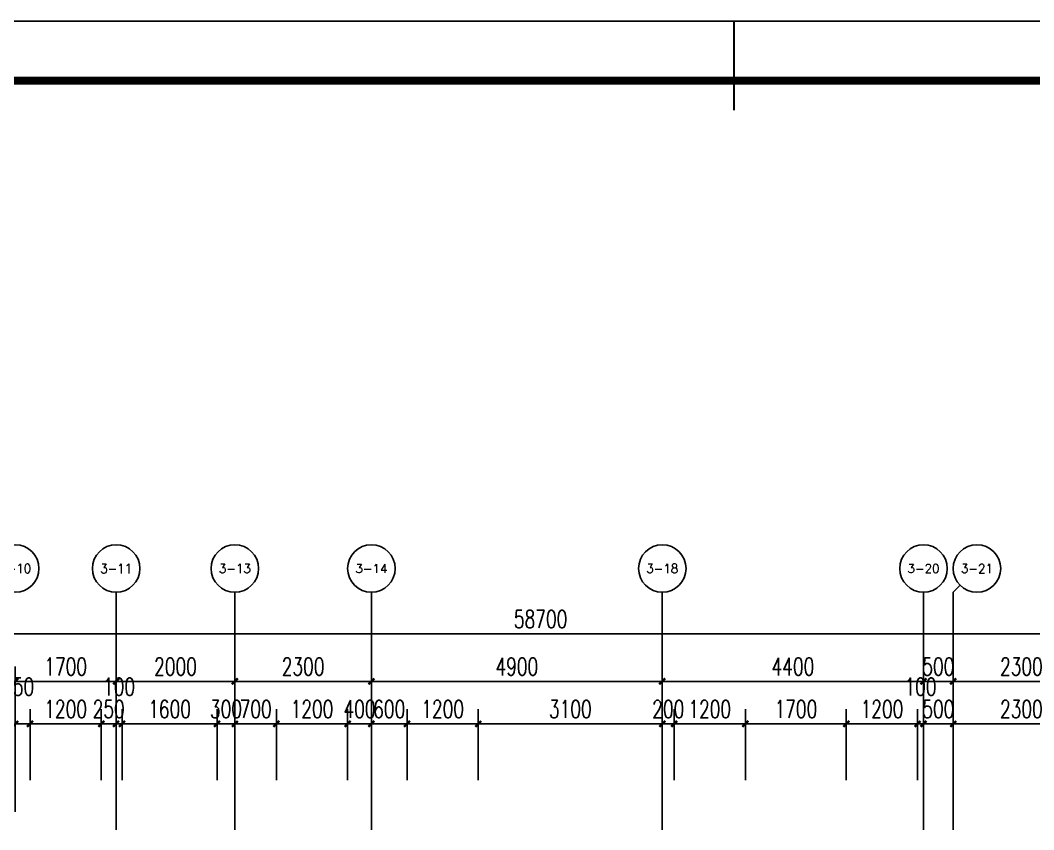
# Model space of a CAD drawing. Extents: x -59851 to 653804, y -249523 to 437614.
# Drawn here: x -23629 to -6557, y 221959 to 235595 of the extents above; entities that cross this region are included whole.
import ezdxf
from ezdxf.enums import TextEntityAlignment as Align

# ---------------------------------------------------------------- set-up
doc = ezdxf.new("R2010")
doc.units = 0
doc.header["$LTSCALE"] = 1000
doc.header["$MEASUREMENT"] = 0
for name, color, linetype in [('A-第三道尺寸线', 105, 'Continuous'), ('AXIS', 3, 'Continuous'), ('AXIS_TEXT', 7, 'Continuous'), ('LABEL_FIXBOX_PM', 7, 'Continuous'), ('LABEL_TXT_PM', 1, 'Continuous')]:
    doc.layers.add(name, color=color, linetype=linetype)
doc.styles.add('_TCH_AXIS', font='COMPLEX', dxfattribs={"bigfont": 'GBCBIG'})
doc.styles.add('_TCH_DIM_T3', font='SIMPLEX.shx', dxfattribs={"width": 0.705882, "bigfont": 'GBCBIG.shx'})
doc.styles.add('COMPLEX', font='COMPLEX')
doc.styles.add('LABEL_TXT_PM', font='pm_njadri_romans1.shx', dxfattribs={"width": 0.7, "bigfont": 'pm_njadri_hztxt.shx'})
doc.dimstyles.new('_TCH_ARCH&&100', dxfattribs={"dimtxt": 297.5, "dimasz": 100, "dimexe": 250, "dimexo": 300, "dimgap": 100, "dimtad": 1, "dimdec": 0, "dimzin": 0, "dimdsep": 46, "dimtxsty": '_TCH_DIM_T3', "dimblk": 'ARCHTICK', "dimcen": 0.09, "dimclrt": 7, "dimazin": 2, "dimtfac": 1, "dimtdec": 0, "dimtix": 1, "dimtmove": 2, "dimatfit": 3, "dimfxl": 0, "dimtolj": 1, "dimtzin": 0, "dimarcsym": 0})

# ---------------------------------------------------------------- blocks, each defined once
blk = doc.blocks.new('PMSheet_A1_20150113_5-3892016032414355901')
at = {"layer": 'LABEL_FIXBOX_PM', "const_width": 0.35}
blk.add_lwpolyline([(420.5, 594), (420.5, 579)], dxfattribs=at)
at = {"layer": 'LABEL_FIXBOX_PM'}
blk.add_lwpolyline([(0, 594), (841, 594), (841, 0), (0, 0)], close=True, dxfattribs=at)
at = {"layer": 'LABEL_FIXBOX_PM', "const_width": 1.4}
blk.add_lwpolyline([(831, 584), (25, 584), (25, 10), (831, 10)], close=True, dxfattribs=at)
at = {"layer": 'LABEL_TXT_PM', "style": 'LABEL_TXT_PM'}
for tag, height, width, p in [('修改图应说明理由', 4.5, 0.7, (788.35, 468.8)), ('出图章签名', 4.5, 0.7, (759.46, 338.09)), ('建设单位_U01', 4.5, 0.7, (800.9, 212.14)), ('建设单位', 4.5, 0.7, (800.9, 210.2)), ('建设单位_D01', 4.5, 0.7, (800.9, 207.4)), ('项目名称_U01', 4.5, 0.7, (800.9, 200.42)), ('项目名称', 4.5, 0.7, (800.9, 198.19)), ('项目名称_D01', 4.5, 0.7, (800.9, 195.3)), ('设计编号', 4.5, 0.6, (780.76, 187.9)), ('分项号', 4.5, 0.6, (820.26, 188)), ('项目经理', 4.5, 0.7, (780.26, 172)), ('项目经理签名', 4.5, 0.7, (810.18, 172.26)), ('审定签名', 4.5, 0.7, (810.18, 164.16)), ('审定', 4.5, 0.7, (780.26, 163.9)), ('审核', 4.5, 0.7, (780.26, 156)), ('审核签名', 4.5, 0.7, (810.18, 156.26)), ('项目负责', 4.5, 0.7, (780.26, 148)), ('项目负责签名', 4.5, 0.7, (810.18, 148.26)), ('专业负责签名', 4.5, 0.7, (810.18, 140.26)), ('专业负责', 4.5, 0.7, (780.26, 140)), ('校对', 4.5, 0.7, (780.26, 131.9)), ('校对签名', 4.5, 0.7, (810.18, 132.16)), ('设计', 4.5, 0.7, (780.26, 124)), ('设计签名', 4.5, 0.7, (810.18, 124.26)), ('绘制', 4.5, 0.7, (780.26, 115.9)), ('绘制签名', 4.5, 0.7, (810.18, 116.16)), ('方案_01', 4.5, 0.7, (780.26, 95.9)), ('方案_01签名', 4.5, 0.7, (810.18, 96.16)), ('方案_02', 4.5, 0.7, (780.26, 87.9)), ('方案_02签名', 4.5, 0.7, (810.18, 88.16)), ('方案_03', 4.5, 0.7, (780.29, 79.9)), ('方案_03签名', 4.5, 0.7, (810.2, 80.16)), ('方案_04', 4.5, 0.7, (780.26, 71.9)), ('方案_04签名', 4.5, 0.7, (810.18, 72.16)), ('图名_U02', 4.5, 0.7, (790.5, 60.2)), ('图名_U01', 4.5, 0.7, (790.5, 54.2)), ('图名', 4.5, 0.7, (790.5, 47.96)), ('图名_D01', 4.5, 0.7, (790.5, 42.4)), ('图名_D02', 4.5, 0.7, (790.5, 37)), ('图号', 3.5, 0.7, (760.97, 20.95)), ('图档号', 3.5, 0.7, (781.1, 20.95)), ('日期', 3.5, 0.7, (801.07, 20.95)), ('版本号', 3.5, 0.7, (820.27, 20.95))]:
    blk.add_attdef(tag, text='', height=height, dxfattribs=dict(at, width=width)).set_placement(p, align=Align.CENTER)
blk = doc.blocks.new('_ArchTick')
at = {"color": 0, "linetype": 'ByBlock', "const_width": 0.4}
blk.add_lwpolyline([(-0.5, -0.5), (0.5, 0.5)], dxfattribs=at)
blk = doc.blocks.new('*D3323')
at = {"layer": 'AXIS', "color": 0, "lineweight": -2, "transparency": 16777216}
for p, q in [((-23714, 222259), (-23714, 224709)), ((-22014, 222259), (-22014, 224709)), ((-23714, 224459), (-22014, 224459))]:
    blk.add_line(p, q, dxfattribs=at)
at = {"layer": 'Defpoints', "color": 0, "transparency": 16777216}
for p in [(-22014, 224459), (-23714, 221959), (-22014, 221959)]:
    blk.add_point(p, dxfattribs=at)
at = {"layer": 'AXIS', "color": 0, "lineweight": -2, "transparency": 16777216, "xscale": 100, "yscale": 100, "zscale": 100, "rotation": 180}
blk.add_blockref('_ArchTick', (-23714, 224459), dxfattribs=at)
at = {"layer": 'AXIS', "color": 0, "lineweight": -2, "transparency": 16777216, "xscale": 100, "yscale": 100, "zscale": 100}
blk.add_blockref('_ArchTick', (-22014, 224459), dxfattribs=at)
at = {"layer": 'AXIS', "color": 7, "transparency": 16777216, "insert": (-22864, 224708), "char_height": 297.5, "attachment_point": 5, "style": '_TCH_DIM_T3'}
blk.add_mtext('\\A1;1700', dxfattribs=at)
blk = doc.blocks.new('*D3324')
at = {"layer": 'AXIS', "color": 0, "lineweight": -2, "transparency": 16777216}
for p, q in [((-22014, 222259), (-22014, 224709)), ((-20014, 222259), (-20014, 224709)), ((-22014, 224459), (-20014, 224459))]:
    blk.add_line(p, q, dxfattribs=at)
at = {"layer": 'Defpoints', "color": 0, "transparency": 16777216}
for p in [(-20014, 224459), (-22014, 221959), (-20014, 221959)]:
    blk.add_point(p, dxfattribs=at)
at = {"layer": 'AXIS', "color": 0, "lineweight": -2, "transparency": 16777216, "xscale": 100, "yscale": 100, "zscale": 100, "rotation": 180}
blk.add_blockref('_ArchTick', (-22014, 224459), dxfattribs=at)
at = {"layer": 'AXIS', "color": 0, "lineweight": -2, "transparency": 16777216, "xscale": 100, "yscale": 100, "zscale": 100}
blk.add_blockref('_ArchTick', (-20014, 224459), dxfattribs=at)
at = {"layer": 'AXIS', "color": 7, "transparency": 16777216, "insert": (-21014, 224708), "char_height": 297.5, "attachment_point": 5, "style": '_TCH_DIM_T3'}
blk.add_mtext('\\A1;2000', dxfattribs=at)
blk = doc.blocks.new('*D3325')
at = {"layer": 'AXIS', "color": 0, "lineweight": -2, "transparency": 16777216}
for p, q in [((-20014, 222259), (-20014, 224709)), ((-17714, 222259), (-17714, 224709)), ((-20014, 224459), (-17714, 224459))]:
    blk.add_line(p, q, dxfattribs=at)
at = {"layer": 'Defpoints', "color": 0, "transparency": 16777216}
for p in [(-17714, 224459), (-20014, 221959), (-17714, 221959)]:
    blk.add_point(p, dxfattribs=at)
at = {"layer": 'AXIS', "color": 0, "lineweight": -2, "transparency": 16777216, "xscale": 100, "yscale": 100, "zscale": 100, "rotation": 180}
blk.add_blockref('_ArchTick', (-20014, 224459), dxfattribs=at)
at = {"layer": 'AXIS', "color": 0, "lineweight": -2, "transparency": 16777216, "xscale": 100, "yscale": 100, "zscale": 100}
blk.add_blockref('_ArchTick', (-17714, 224459), dxfattribs=at)
at = {"layer": 'AXIS', "color": 7, "transparency": 16777216, "insert": (-18864, 224708), "char_height": 297.5, "attachment_point": 5, "style": '_TCH_DIM_T3'}
blk.add_mtext('\\A1;2300', dxfattribs=at)
blk = doc.blocks.new('*D3326')
at = {"layer": 'AXIS', "color": 0, "lineweight": -2, "transparency": 16777216}
for p, q in [((-17714, 222259), (-17714, 224709)), ((-12814, 222259), (-12814, 224709)), ((-17714, 224459), (-12814, 224459))]:
    blk.add_line(p, q, dxfattribs=at)
at = {"layer": 'Defpoints', "color": 0, "transparency": 16777216}
for p in [(-12814, 224459), (-17714, 221959), (-12814, 221959)]:
    blk.add_point(p, dxfattribs=at)
at = {"layer": 'AXIS', "color": 0, "lineweight": -2, "transparency": 16777216, "xscale": 100, "yscale": 100, "zscale": 100, "rotation": 180}
blk.add_blockref('_ArchTick', (-17714, 224459), dxfattribs=at)
at = {"layer": 'AXIS', "color": 0, "lineweight": -2, "transparency": 16777216, "xscale": 100, "yscale": 100, "zscale": 100}
blk.add_blockref('_ArchTick', (-12814, 224459), dxfattribs=at)
at = {"layer": 'AXIS', "color": 7, "transparency": 16777216, "insert": (-15264, 224708), "char_height": 297.5, "attachment_point": 5, "style": '_TCH_DIM_T3'}
blk.add_mtext('\\A1;4900', dxfattribs=at)
blk = doc.blocks.new('*D3327')
at = {"layer": 'AXIS', "color": 0, "lineweight": -2, "transparency": 16777216}
for p, q in [((-12814, 222259), (-12814, 224709)), ((-8414, 222259), (-8414, 224709)), ((-12814, 224459), (-8414, 224459))]:
    blk.add_line(p, q, dxfattribs=at)
at = {"layer": 'Defpoints', "color": 0, "transparency": 16777216}
for p in [(-8414, 224459), (-12814, 221959), (-8414, 221959)]:
    blk.add_point(p, dxfattribs=at)
at = {"layer": 'AXIS', "color": 0, "lineweight": -2, "transparency": 16777216, "xscale": 100, "yscale": 100, "zscale": 100, "rotation": 180}
blk.add_blockref('_ArchTick', (-12814, 224459), dxfattribs=at)
at = {"layer": 'AXIS', "color": 0, "lineweight": -2, "transparency": 16777216, "xscale": 100, "yscale": 100, "zscale": 100}
blk.add_blockref('_ArchTick', (-8414, 224459), dxfattribs=at)
at = {"layer": 'AXIS', "color": 7, "transparency": 16777216, "insert": (-10614, 224708), "char_height": 297.5, "attachment_point": 5, "style": '_TCH_DIM_T3'}
blk.add_mtext('\\A1;4400', dxfattribs=at)
blk = doc.blocks.new('*D3328')
at = {"layer": 'AXIS', "color": 0, "lineweight": -2, "transparency": 16777216}
for p, q in [((-8414, 222259), (-8414, 224709)), ((-7914, 222259), (-7914, 224709)), ((-8414, 224459), (-8514, 224459)), ((-8414, 224459), (-7914, 224459)), ((-7914, 224459), (-7814, 224459))]:
    blk.add_line(p, q, dxfattribs=at)
at = {"layer": 'Defpoints', "color": 0, "transparency": 16777216}
for p in [(-7914, 224459), (-8414, 221959), (-7914, 221959)]:
    blk.add_point(p, dxfattribs=at)
at = {"layer": 'AXIS', "color": 0, "lineweight": -2, "transparency": 16777216, "xscale": 100, "yscale": 100, "zscale": 100}
blk.add_blockref('_ArchTick', (-8414, 224459), dxfattribs=at)
at = {"layer": 'AXIS', "color": 0, "lineweight": -2, "transparency": 16777216, "xscale": 100, "yscale": 100, "zscale": 100, "rotation": 180}
blk.add_blockref('_ArchTick', (-7914, 224459), dxfattribs=at)
at = {"layer": 'AXIS', "color": 7, "transparency": 16777216, "insert": (-8164, 224708), "char_height": 297.5, "attachment_point": 5, "style": '_TCH_DIM_T3'}
blk.add_mtext('\\A1;500', dxfattribs=at)
blk = doc.blocks.new('*D3329')
at = {"layer": 'AXIS', "color": 0, "lineweight": -2, "transparency": 16777216}
for p, q in [((-7914, 222259), (-7914, 224709)), ((-5614, 222259), (-5614, 224709)), ((-7914, 224459), (-5614, 224459))]:
    blk.add_line(p, q, dxfattribs=at)
at = {"layer": 'Defpoints', "color": 0, "transparency": 16777216}
for p in [(-5614, 224459), (-7914, 221959), (-5614, 221959)]:
    blk.add_point(p, dxfattribs=at)
at = {"layer": 'AXIS', "color": 0, "lineweight": -2, "transparency": 16777216, "xscale": 100, "yscale": 100, "zscale": 100, "rotation": 180}
blk.add_blockref('_ArchTick', (-7914, 224459), dxfattribs=at)
at = {"layer": 'AXIS', "color": 0, "lineweight": -2, "transparency": 16777216, "xscale": 100, "yscale": 100, "zscale": 100}
blk.add_blockref('_ArchTick', (-5614, 224459), dxfattribs=at)
at = {"layer": 'AXIS', "color": 7, "transparency": 16777216, "insert": (-6764, 224708), "char_height": 297.5, "attachment_point": 5, "style": '_TCH_DIM_T3'}
blk.add_mtext('\\A1;2300', dxfattribs=at)
blk = doc.blocks.new('*D3336')
at = {"layer": 'AXIS', "color": 0, "lineweight": -2, "transparency": 16777216}
for p, q in [((-44214, 224293), (-44214, 225509)), ((14486, 224293), (14486, 225509)), ((-44214, 225259), (14486, 225259))]:
    blk.add_line(p, q, dxfattribs=at)
at = {"layer": 'Defpoints', "color": 0, "transparency": 16777216}
for p in [(14486, 225259), (-44214, 223993), (14486, 223993)]:
    blk.add_point(p, dxfattribs=at)
at = {"layer": 'AXIS', "color": 0, "lineweight": -2, "transparency": 16777216, "xscale": 100, "yscale": 100, "zscale": 100, "rotation": 180}
blk.add_blockref('_ArchTick', (-44214, 225259), dxfattribs=at)
at = {"layer": 'AXIS', "color": 0, "lineweight": -2, "transparency": 16777216, "xscale": 100, "yscale": 100, "zscale": 100}
blk.add_blockref('_ArchTick', (14486, 225259), dxfattribs=at)
at = {"layer": 'AXIS', "color": 7, "transparency": 16777216, "insert": (-14864, 225508), "char_height": 297.5, "attachment_point": 5, "style": '_TCH_DIM_T3'}
blk.add_mtext('\\A1;58700', dxfattribs=at)
blk = doc.blocks.new('_AXISO')
blk.add_circle((0, 0), 0.5)
at = {"layer": 'AXIS_TEXT', "style": 'COMPLEX', "width": 1.041667}
blk.add_attdef('A', text='', height=0.56, dxfattribs=at).set_placement((-0.25, -0.28), (0.25, -0.28), align=Align.FIT)
blk = doc.blocks.new('*D3429')
at = {"layer": 'A-第三道尺寸线', "color": 0, "lineweight": -2, "transparency": 16777216}
for p, q in [((-23714, 222794), (-23714, 223993)), ((-23464, 222794), (-23464, 223993)), ((-23714, 223743), (-23464, 223743))]:
    blk.add_line(p, q, dxfattribs=at)
at = {"layer": 'Defpoints', "color": 0, "transparency": 16777216}
for p in [(-23464, 223743), (-23714, 222494), (-23464, 222494)]:
    blk.add_point(p, dxfattribs=at)
at = {"layer": 'A-第三道尺寸线', "color": 0, "lineweight": -2, "transparency": 16777216, "xscale": 100, "yscale": 100, "zscale": 100, "rotation": 180}
blk.add_blockref('_ArchTick', (-23714, 223743), dxfattribs=at)
at = {"layer": 'A-第三道尺寸线', "color": 0, "lineweight": -2, "transparency": 16777216, "xscale": 100, "yscale": 100, "zscale": 100}
blk.add_blockref('_ArchTick', (-23464, 223743), dxfattribs=at)
at = {"layer": 'A-第三道尺寸线', "color": 7, "transparency": 16777216, "insert": (-23664, 224368), "char_height": 297.5, "attachment_point": 5, "style": '_TCH_DIM_T3'}
blk.add_mtext('\\A1;250', dxfattribs=at)
blk = doc.blocks.new('*D3430')
at = {"layer": 'A-第三道尺寸线', "color": 0, "lineweight": -2, "transparency": 16777216}
for p, q in [((-23464, 222794), (-23464, 223993)), ((-22264, 222794), (-22264, 223993)), ((-23464, 223743), (-22264, 223743))]:
    blk.add_line(p, q, dxfattribs=at)
at = {"layer": 'Defpoints', "color": 0, "transparency": 16777216}
for p in [(-22264, 223743), (-23464, 222494), (-22264, 222494)]:
    blk.add_point(p, dxfattribs=at)
at = {"layer": 'A-第三道尺寸线', "color": 0, "lineweight": -2, "transparency": 16777216, "xscale": 100, "yscale": 100, "zscale": 100, "rotation": 180}
blk.add_blockref('_ArchTick', (-23464, 223743), dxfattribs=at)
at = {"layer": 'A-第三道尺寸线', "color": 0, "lineweight": -2, "transparency": 16777216, "xscale": 100, "yscale": 100, "zscale": 100}
blk.add_blockref('_ArchTick', (-22264, 223743), dxfattribs=at)
at = {"layer": 'A-第三道尺寸线', "color": 7, "transparency": 16777216, "insert": (-22864, 223992), "char_height": 297.5, "attachment_point": 5, "style": '_TCH_DIM_T3'}
blk.add_mtext('\\A1;1200', dxfattribs=at)
blk = doc.blocks.new('*D3431')
at = {"layer": 'A-第三道尺寸线', "color": 0, "lineweight": -2, "transparency": 16777216}
for p, q in [((-22264, 222794), (-22264, 223993)), ((-22014, 222794), (-22014, 223993)), ((-22264, 223743), (-22364, 223743)), ((-22264, 223743), (-22014, 223743)), ((-22014, 223743), (-21914, 223743))]:
    blk.add_line(p, q, dxfattribs=at)
at = {"layer": 'Defpoints', "color": 0, "transparency": 16777216}
for p in [(-22014, 223743), (-22264, 222494), (-22014, 222494)]:
    blk.add_point(p, dxfattribs=at)
at = {"layer": 'A-第三道尺寸线', "color": 0, "lineweight": -2, "transparency": 16777216, "xscale": 100, "yscale": 100, "zscale": 100}
blk.add_blockref('_ArchTick', (-22264, 223743), dxfattribs=at)
at = {"layer": 'A-第三道尺寸线', "color": 0, "lineweight": -2, "transparency": 16777216, "xscale": 100, "yscale": 100, "zscale": 100, "rotation": 180}
blk.add_blockref('_ArchTick', (-22014, 223743), dxfattribs=at)
at = {"layer": 'A-第三道尺寸线', "color": 7, "transparency": 16777216, "insert": (-22139, 223992), "char_height": 297.5, "attachment_point": 5, "style": '_TCH_DIM_T3'}
blk.add_mtext('\\A1;250', dxfattribs=at)
blk = doc.blocks.new('*D3432')
at = {"layer": 'A-第三道尺寸线', "color": 0, "lineweight": -2, "transparency": 16777216}
for p, q in [((-22014, 222794), (-22014, 223993)), ((-21914, 222794), (-21914, 223993)), ((-22014, 223743), (-22114, 223743)), ((-22014, 223743), (-21914, 223743)), ((-21914, 223743), (-21814, 223743))]:
    blk.add_line(p, q, dxfattribs=at)
at = {"layer": 'Defpoints', "color": 0, "transparency": 16777216}
for p in [(-21914, 223743), (-22014, 222494), (-21914, 222494)]:
    blk.add_point(p, dxfattribs=at)
at = {"layer": 'A-第三道尺寸线', "color": 0, "lineweight": -2, "transparency": 16777216, "xscale": 100, "yscale": 100, "zscale": 100}
blk.add_blockref('_ArchTick', (-22014, 223743), dxfattribs=at)
at = {"layer": 'A-第三道尺寸线', "color": 0, "lineweight": -2, "transparency": 16777216, "xscale": 100, "yscale": 100, "zscale": 100, "rotation": 180}
blk.add_blockref('_ArchTick', (-21914, 223743), dxfattribs=at)
at = {"layer": 'A-第三道尺寸线', "color": 7, "transparency": 16777216, "insert": (-21964, 224368), "char_height": 297.5, "attachment_point": 5, "style": '_TCH_DIM_T3'}
blk.add_mtext('\\A1;100', dxfattribs=at)
blk = doc.blocks.new('*D3433')
at = {"layer": 'A-第三道尺寸线', "color": 0, "lineweight": -2, "transparency": 16777216}
for p, q in [((-21914, 222794), (-21914, 223993)), ((-20314, 222794), (-20314, 223993)), ((-21914, 223743), (-20314, 223743))]:
    blk.add_line(p, q, dxfattribs=at)
at = {"layer": 'Defpoints', "color": 0, "transparency": 16777216}
for p in [(-20314, 223743), (-21914, 222494), (-20314, 222494)]:
    blk.add_point(p, dxfattribs=at)
at = {"layer": 'A-第三道尺寸线', "color": 0, "lineweight": -2, "transparency": 16777216, "xscale": 100, "yscale": 100, "zscale": 100, "rotation": 180}
blk.add_blockref('_ArchTick', (-21914, 223743), dxfattribs=at)
at = {"layer": 'A-第三道尺寸线', "color": 0, "lineweight": -2, "transparency": 16777216, "xscale": 100, "yscale": 100, "zscale": 100}
blk.add_blockref('_ArchTick', (-20314, 223743), dxfattribs=at)
at = {"layer": 'A-第三道尺寸线', "color": 7, "transparency": 16777216, "insert": (-21114, 223992), "char_height": 297.5, "attachment_point": 5, "style": '_TCH_DIM_T3'}
blk.add_mtext('\\A1;1600', dxfattribs=at)
blk = doc.blocks.new('*D3434')
at = {"layer": 'A-第三道尺寸线', "color": 0, "lineweight": -2, "transparency": 16777216}
for p, q in [((-20314, 222794), (-20314, 223993)), ((-20014, 222794), (-20014, 223993)), ((-20314, 223743), (-20414, 223743)), ((-20314, 223743), (-20014, 223743)), ((-20014, 223743), (-19914, 223743))]:
    blk.add_line(p, q, dxfattribs=at)
at = {"layer": 'Defpoints', "color": 0, "transparency": 16777216}
for p in [(-20014, 223743), (-20314, 222494), (-20014, 222494)]:
    blk.add_point(p, dxfattribs=at)
at = {"layer": 'A-第三道尺寸线', "color": 0, "lineweight": -2, "transparency": 16777216, "xscale": 100, "yscale": 100, "zscale": 100}
blk.add_blockref('_ArchTick', (-20314, 223743), dxfattribs=at)
at = {"layer": 'A-第三道尺寸线', "color": 0, "lineweight": -2, "transparency": 16777216, "xscale": 100, "yscale": 100, "zscale": 100, "rotation": 180}
blk.add_blockref('_ArchTick', (-20014, 223743), dxfattribs=at)
at = {"layer": 'A-第三道尺寸线', "color": 7, "transparency": 16777216, "insert": (-20164, 223992), "char_height": 297.5, "attachment_point": 5, "style": '_TCH_DIM_T3'}
blk.add_mtext('\\A1;300', dxfattribs=at)
blk = doc.blocks.new('*D3435')
at = {"layer": 'A-第三道尺寸线', "color": 0, "lineweight": -2, "transparency": 16777216}
for p, q in [((-20014, 222794), (-20014, 223993)), ((-19314, 222794), (-19314, 223993)), ((-20014, 223743), (-20114, 223743)), ((-20014, 223743), (-19314, 223743)), ((-19314, 223743), (-19214, 223743))]:
    blk.add_line(p, q, dxfattribs=at)
at = {"layer": 'Defpoints', "color": 0, "transparency": 16777216}
for p in [(-19314, 223743), (-20014, 222494), (-19314, 222494)]:
    blk.add_point(p, dxfattribs=at)
at = {"layer": 'A-第三道尺寸线', "color": 0, "lineweight": -2, "transparency": 16777216, "xscale": 100, "yscale": 100, "zscale": 100}
blk.add_blockref('_ArchTick', (-20014, 223743), dxfattribs=at)
at = {"layer": 'A-第三道尺寸线', "color": 0, "lineweight": -2, "transparency": 16777216, "xscale": 100, "yscale": 100, "zscale": 100, "rotation": 180}
blk.add_blockref('_ArchTick', (-19314, 223743), dxfattribs=at)
at = {"layer": 'A-第三道尺寸线', "color": 7, "transparency": 16777216, "insert": (-19664, 223992), "char_height": 297.5, "attachment_point": 5, "style": '_TCH_DIM_T3'}
blk.add_mtext('\\A1;700', dxfattribs=at)
blk = doc.blocks.new('*D3436')
at = {"layer": 'A-第三道尺寸线', "color": 0, "lineweight": -2, "transparency": 16777216}
for p, q in [((-19314, 222794), (-19314, 223993)), ((-18114, 222794), (-18114, 223993)), ((-19314, 223743), (-18114, 223743))]:
    blk.add_line(p, q, dxfattribs=at)
at = {"layer": 'Defpoints', "color": 0, "transparency": 16777216}
for p in [(-18114, 223743), (-19314, 222494), (-18114, 222494)]:
    blk.add_point(p, dxfattribs=at)
at = {"layer": 'A-第三道尺寸线', "color": 0, "lineweight": -2, "transparency": 16777216, "xscale": 100, "yscale": 100, "zscale": 100, "rotation": 180}
blk.add_blockref('_ArchTick', (-19314, 223743), dxfattribs=at)
at = {"layer": 'A-第三道尺寸线', "color": 0, "lineweight": -2, "transparency": 16777216, "xscale": 100, "yscale": 100, "zscale": 100}
blk.add_blockref('_ArchTick', (-18114, 223743), dxfattribs=at)
at = {"layer": 'A-第三道尺寸线', "color": 7, "transparency": 16777216, "insert": (-18714, 223992), "char_height": 297.5, "attachment_point": 5, "style": '_TCH_DIM_T3'}
blk.add_mtext('\\A1;1200', dxfattribs=at)
blk = doc.blocks.new('*D3437')
at = {"layer": 'A-第三道尺寸线', "color": 0, "lineweight": -2, "transparency": 16777216}
for p, q in [((-18114, 222794), (-18114, 223993)), ((-17714, 222794), (-17714, 223993)), ((-18114, 223743), (-18214, 223743)), ((-18114, 223743), (-17714, 223743)), ((-17714, 223743), (-17614, 223743))]:
    blk.add_line(p, q, dxfattribs=at)
at = {"layer": 'Defpoints', "color": 0, "transparency": 16777216}
for p in [(-17714, 223743), (-18114, 222494), (-17714, 222494)]:
    blk.add_point(p, dxfattribs=at)
at = {"layer": 'A-第三道尺寸线', "color": 0, "lineweight": -2, "transparency": 16777216, "xscale": 100, "yscale": 100, "zscale": 100}
blk.add_blockref('_ArchTick', (-18114, 223743), dxfattribs=at)
at = {"layer": 'A-第三道尺寸线', "color": 0, "lineweight": -2, "transparency": 16777216, "xscale": 100, "yscale": 100, "zscale": 100, "rotation": 180}
blk.add_blockref('_ArchTick', (-17714, 223743), dxfattribs=at)
at = {"layer": 'A-第三道尺寸线', "color": 7, "transparency": 16777216, "insert": (-17914, 223992), "char_height": 297.5, "attachment_point": 5, "style": '_TCH_DIM_T3'}
blk.add_mtext('\\A1;400', dxfattribs=at)
blk = doc.blocks.new('*D3438')
at = {"layer": 'A-第三道尺寸线', "color": 0, "lineweight": -2, "transparency": 16777216}
for p, q in [((-17714, 222794), (-17714, 223993)), ((-17114, 222794), (-17114, 223993)), ((-17714, 223743), (-17814, 223743)), ((-17714, 223743), (-17114, 223743)), ((-17114, 223743), (-17014, 223743))]:
    blk.add_line(p, q, dxfattribs=at)
at = {"layer": 'Defpoints', "color": 0, "transparency": 16777216}
for p in [(-17114, 223743), (-17714, 222494), (-17114, 222494)]:
    blk.add_point(p, dxfattribs=at)
at = {"layer": 'A-第三道尺寸线', "color": 0, "lineweight": -2, "transparency": 16777216, "xscale": 100, "yscale": 100, "zscale": 100}
blk.add_blockref('_ArchTick', (-17714, 223743), dxfattribs=at)
at = {"layer": 'A-第三道尺寸线', "color": 0, "lineweight": -2, "transparency": 16777216, "xscale": 100, "yscale": 100, "zscale": 100, "rotation": 180}
blk.add_blockref('_ArchTick', (-17114, 223743), dxfattribs=at)
at = {"layer": 'A-第三道尺寸线', "color": 7, "transparency": 16777216, "insert": (-17414, 223992), "char_height": 297.5, "attachment_point": 5, "style": '_TCH_DIM_T3'}
blk.add_mtext('\\A1;600', dxfattribs=at)
blk = doc.blocks.new('*D3439')
at = {"layer": 'A-第三道尺寸线', "color": 0, "lineweight": -2, "transparency": 16777216}
for p, q in [((-17114, 222794), (-17114, 223993)), ((-15914, 222794), (-15914, 223993)), ((-17114, 223743), (-15914, 223743))]:
    blk.add_line(p, q, dxfattribs=at)
at = {"layer": 'Defpoints', "color": 0, "transparency": 16777216}
for p in [(-15914, 223743), (-17114, 222494), (-15914, 222494)]:
    blk.add_point(p, dxfattribs=at)
at = {"layer": 'A-第三道尺寸线', "color": 0, "lineweight": -2, "transparency": 16777216, "xscale": 100, "yscale": 100, "zscale": 100, "rotation": 180}
blk.add_blockref('_ArchTick', (-17114, 223743), dxfattribs=at)
at = {"layer": 'A-第三道尺寸线', "color": 0, "lineweight": -2, "transparency": 16777216, "xscale": 100, "yscale": 100, "zscale": 100}
blk.add_blockref('_ArchTick', (-15914, 223743), dxfattribs=at)
at = {"layer": 'A-第三道尺寸线', "color": 7, "transparency": 16777216, "insert": (-16514, 223992), "char_height": 297.5, "attachment_point": 5, "style": '_TCH_DIM_T3'}
blk.add_mtext('\\A1;1200', dxfattribs=at)
blk = doc.blocks.new('*D3440')
at = {"layer": 'A-第三道尺寸线', "color": 0, "lineweight": -2, "transparency": 16777216}
for p, q in [((-15914, 222794), (-15914, 223993)), ((-12814, 222794), (-12814, 223993)), ((-15914, 223743), (-12814, 223743))]:
    blk.add_line(p, q, dxfattribs=at)
at = {"layer": 'Defpoints', "color": 0, "transparency": 16777216}
for p in [(-12814, 223743), (-15914, 222494), (-12814, 222494)]:
    blk.add_point(p, dxfattribs=at)
at = {"layer": 'A-第三道尺寸线', "color": 0, "lineweight": -2, "transparency": 16777216, "xscale": 100, "yscale": 100, "zscale": 100, "rotation": 180}
blk.add_blockref('_ArchTick', (-15914, 223743), dxfattribs=at)
at = {"layer": 'A-第三道尺寸线', "color": 0, "lineweight": -2, "transparency": 16777216, "xscale": 100, "yscale": 100, "zscale": 100}
blk.add_blockref('_ArchTick', (-12814, 223743), dxfattribs=at)
at = {"layer": 'A-第三道尺寸线', "color": 7, "transparency": 16777216, "insert": (-14364, 223992), "char_height": 297.5, "attachment_point": 5, "style": '_TCH_DIM_T3'}
blk.add_mtext('\\A1;3100', dxfattribs=at)
blk = doc.blocks.new('*D3441')
at = {"layer": 'A-第三道尺寸线', "color": 0, "lineweight": -2, "transparency": 16777216}
for p, q in [((-12814, 222794), (-12814, 223993)), ((-12614, 222794), (-12614, 223993)), ((-12814, 223743), (-12914, 223743)), ((-12814, 223743), (-12614, 223743)), ((-12614, 223743), (-12514, 223743))]:
    blk.add_line(p, q, dxfattribs=at)
at = {"layer": 'Defpoints', "color": 0, "transparency": 16777216}
for p in [(-12614, 223743), (-12814, 222494), (-12614, 222494)]:
    blk.add_point(p, dxfattribs=at)
at = {"layer": 'A-第三道尺寸线', "color": 0, "lineweight": -2, "transparency": 16777216, "xscale": 100, "yscale": 100, "zscale": 100}
blk.add_blockref('_ArchTick', (-12814, 223743), dxfattribs=at)
at = {"layer": 'A-第三道尺寸线', "color": 0, "lineweight": -2, "transparency": 16777216, "xscale": 100, "yscale": 100, "zscale": 100, "rotation": 180}
blk.add_blockref('_ArchTick', (-12614, 223743), dxfattribs=at)
at = {"layer": 'A-第三道尺寸线', "color": 7, "transparency": 16777216, "insert": (-12714, 223992), "char_height": 297.5, "attachment_point": 5, "style": '_TCH_DIM_T3'}
blk.add_mtext('\\A1;200', dxfattribs=at)
blk = doc.blocks.new('*D3442')
at = {"layer": 'A-第三道尺寸线', "color": 0, "lineweight": -2, "transparency": 16777216}
for p, q in [((-12614, 222794), (-12614, 223993)), ((-11414, 222794), (-11414, 223993)), ((-12614, 223743), (-11414, 223743))]:
    blk.add_line(p, q, dxfattribs=at)
at = {"layer": 'Defpoints', "color": 0, "transparency": 16777216}
for p in [(-11414, 223743), (-12614, 222494), (-11414, 222494)]:
    blk.add_point(p, dxfattribs=at)
at = {"layer": 'A-第三道尺寸线', "color": 0, "lineweight": -2, "transparency": 16777216, "xscale": 100, "yscale": 100, "zscale": 100, "rotation": 180}
blk.add_blockref('_ArchTick', (-12614, 223743), dxfattribs=at)
at = {"layer": 'A-第三道尺寸线', "color": 0, "lineweight": -2, "transparency": 16777216, "xscale": 100, "yscale": 100, "zscale": 100}
blk.add_blockref('_ArchTick', (-11414, 223743), dxfattribs=at)
at = {"layer": 'A-第三道尺寸线', "color": 7, "transparency": 16777216, "insert": (-12014, 223992), "char_height": 297.5, "attachment_point": 5, "style": '_TCH_DIM_T3'}
blk.add_mtext('\\A1;1200', dxfattribs=at)
blk = doc.blocks.new('*D3443')
at = {"layer": 'A-第三道尺寸线', "color": 0, "lineweight": -2, "transparency": 16777216}
for p, q in [((-11414, 222794), (-11414, 223993)), ((-9714, 222794), (-9714, 223993)), ((-11414, 223743), (-9714, 223743))]:
    blk.add_line(p, q, dxfattribs=at)
at = {"layer": 'Defpoints', "color": 0, "transparency": 16777216}
for p in [(-9714, 223743), (-11414, 222494), (-9714, 222494)]:
    blk.add_point(p, dxfattribs=at)
at = {"layer": 'A-第三道尺寸线', "color": 0, "lineweight": -2, "transparency": 16777216, "xscale": 100, "yscale": 100, "zscale": 100, "rotation": 180}
blk.add_blockref('_ArchTick', (-11414, 223743), dxfattribs=at)
at = {"layer": 'A-第三道尺寸线', "color": 0, "lineweight": -2, "transparency": 16777216, "xscale": 100, "yscale": 100, "zscale": 100}
blk.add_blockref('_ArchTick', (-9714, 223743), dxfattribs=at)
at = {"layer": 'A-第三道尺寸线', "color": 7, "transparency": 16777216, "insert": (-10564, 223992), "char_height": 297.5, "attachment_point": 5, "style": '_TCH_DIM_T3'}
blk.add_mtext('\\A1;1700', dxfattribs=at)
blk = doc.blocks.new('*D3444')
at = {"layer": 'A-第三道尺寸线', "color": 0, "lineweight": -2, "transparency": 16777216}
for p, q in [((-9714, 222794), (-9714, 223993)), ((-8514, 222794), (-8514, 223993)), ((-9714, 223743), (-8514, 223743))]:
    blk.add_line(p, q, dxfattribs=at)
at = {"layer": 'Defpoints', "color": 0, "transparency": 16777216}
for p in [(-8514, 223743), (-9714, 222494), (-8514, 222494)]:
    blk.add_point(p, dxfattribs=at)
at = {"layer": 'A-第三道尺寸线', "color": 0, "lineweight": -2, "transparency": 16777216, "xscale": 100, "yscale": 100, "zscale": 100, "rotation": 180}
blk.add_blockref('_ArchTick', (-9714, 223743), dxfattribs=at)
at = {"layer": 'A-第三道尺寸线', "color": 0, "lineweight": -2, "transparency": 16777216, "xscale": 100, "yscale": 100, "zscale": 100}
blk.add_blockref('_ArchTick', (-8514, 223743), dxfattribs=at)
at = {"layer": 'A-第三道尺寸线', "color": 7, "transparency": 16777216, "insert": (-9114, 223992), "char_height": 297.5, "attachment_point": 5, "style": '_TCH_DIM_T3'}
blk.add_mtext('\\A1;1200', dxfattribs=at)
blk = doc.blocks.new('*D3445')
at = {"layer": 'A-第三道尺寸线', "color": 0, "lineweight": -2, "transparency": 16777216}
for p, q in [((-8514, 222794), (-8514, 223993)), ((-8414, 222794), (-8414, 223993)), ((-8514, 223743), (-8614, 223743)), ((-8514, 223743), (-8414, 223743)), ((-8414, 223743), (-8314, 223743))]:
    blk.add_line(p, q, dxfattribs=at)
at = {"layer": 'Defpoints', "color": 0, "transparency": 16777216}
for p in [(-8414, 223743), (-8514, 222494), (-8414, 222494)]:
    blk.add_point(p, dxfattribs=at)
at = {"layer": 'A-第三道尺寸线', "color": 0, "lineweight": -2, "transparency": 16777216, "xscale": 100, "yscale": 100, "zscale": 100}
blk.add_blockref('_ArchTick', (-8514, 223743), dxfattribs=at)
at = {"layer": 'A-第三道尺寸线', "color": 0, "lineweight": -2, "transparency": 16777216, "xscale": 100, "yscale": 100, "zscale": 100, "rotation": 180}
blk.add_blockref('_ArchTick', (-8414, 223743), dxfattribs=at)
at = {"layer": 'A-第三道尺寸线', "color": 7, "transparency": 16777216, "insert": (-8464, 224368), "char_height": 297.5, "attachment_point": 5, "style": '_TCH_DIM_T3'}
blk.add_mtext('\\A1;100', dxfattribs=at)
blk = doc.blocks.new('*D3446')
at = {"layer": 'A-第三道尺寸线', "color": 0, "lineweight": -2, "transparency": 16777216}
for p, q in [((-8414, 222794), (-8414, 223993)), ((-7914, 222794), (-7914, 223993)), ((-8414, 223743), (-8514, 223743)), ((-8414, 223743), (-7914, 223743)), ((-7914, 223743), (-7814, 223743))]:
    blk.add_line(p, q, dxfattribs=at)
at = {"layer": 'Defpoints', "color": 0, "transparency": 16777216}
for p in [(-7914, 223743), (-8414, 222494), (-7914, 222494)]:
    blk.add_point(p, dxfattribs=at)
at = {"layer": 'A-第三道尺寸线', "color": 0, "lineweight": -2, "transparency": 16777216, "xscale": 100, "yscale": 100, "zscale": 100}
blk.add_blockref('_ArchTick', (-8414, 223743), dxfattribs=at)
at = {"layer": 'A-第三道尺寸线', "color": 0, "lineweight": -2, "transparency": 16777216, "xscale": 100, "yscale": 100, "zscale": 100, "rotation": 180}
blk.add_blockref('_ArchTick', (-7914, 223743), dxfattribs=at)
at = {"layer": 'A-第三道尺寸线', "color": 7, "transparency": 16777216, "insert": (-8164, 223992), "char_height": 297.5, "attachment_point": 5, "style": '_TCH_DIM_T3'}
blk.add_mtext('\\A1;500', dxfattribs=at)
blk = doc.blocks.new('*D3447')
at = {"layer": 'A-第三道尺寸线', "color": 0, "lineweight": -2, "transparency": 16777216}
for p, q in [((-7914, 222794), (-7914, 223993)), ((-5614, 222794), (-5614, 223993)), ((-7914, 223743), (-5614, 223743))]:
    blk.add_line(p, q, dxfattribs=at)
at = {"layer": 'Defpoints', "color": 0, "transparency": 16777216}
for p in [(-5614, 223743), (-7914, 222494), (-5614, 222494)]:
    blk.add_point(p, dxfattribs=at)
at = {"layer": 'A-第三道尺寸线', "color": 0, "lineweight": -2, "transparency": 16777216, "xscale": 100, "yscale": 100, "zscale": 100, "rotation": 180}
blk.add_blockref('_ArchTick', (-7914, 223743), dxfattribs=at)
at = {"layer": 'A-第三道尺寸线', "color": 0, "lineweight": -2, "transparency": 16777216, "xscale": 100, "yscale": 100, "zscale": 100}
blk.add_blockref('_ArchTick', (-5614, 223743), dxfattribs=at)
at = {"layer": 'A-第三道尺寸线', "color": 7, "transparency": 16777216, "insert": (-6764, 223992), "char_height": 297.5, "attachment_point": 5, "style": '_TCH_DIM_T3'}
blk.add_mtext('\\A1;2300', dxfattribs=at)

msp = doc.modelspace()

# ---------------------------------------------------------------- linework, layer by layer
at = {"layer": 'AXIS'}
for p, q in [((-7796.6, 226076.7), (-7913.7, 225959.5)), ((-22013.7, 221959.5), (-22013.7, 225959.5)), ((-20013.7, 221959.5), (-20013.7, 225959.5)), ((-17713.7, 221959.5), (-17713.7, 225959.5)), ((-12813.7, 221959.5), (-12813.7, 225959.5)), ((-8413.7, 221959.5), (-8413.7, 225959.5)), ((-7913.7, 221959.5), (-7913.7, 225959.5))]:
    msp.add_line(p, q, dxfattribs=at)

# ---------------------------------------------------------------- block references
at = {"xscale": 100, "yscale": 100, "zscale": 100}
msp.add_blockref('PMSheet_A1_20150113_5-3892016032414355901', (-53656.1, 176177.3), dxfattribs=at)
at = {"layer": 'AXIS'}
ref = msp.add_blockref('_AXISO', (-23713.7, 226359.5), dxfattribs=dict(at, xscale=800, yscale=800, zscale=800))
ref.add_attrib('A', '3-10', dxfattribs={"layer": 'AXIS_TEXT', "height": 152.88, "style": '_TCH_AXIS'}).set_placement((-23983.1, 226283.1), (-23444.4, 226283.1), align=Align.FIT)
ref = msp.add_blockref('_AXISO', (-22013.7, 226359.5), dxfattribs=dict(at, xscale=800, yscale=800, zscale=800))
ref.add_attrib('A', '3-11', dxfattribs={"layer": 'AXIS_TEXT', "height": 163.05, "style": '_TCH_AXIS'}).set_placement((-22281.6, 226278), (-21745.8, 226278), align=Align.FIT)
ref = msp.add_blockref('_AXISO', (-20013.7, 226359.5), dxfattribs=dict(at, xscale=800, yscale=800, zscale=800))
ref.add_attrib('A', '3-13', dxfattribs={"layer": 'AXIS_TEXT', "height": 152.88, "style": '_TCH_AXIS'}).set_placement((-20283.1, 226283.1), (-19744.4, 226283.1), align=Align.FIT)
ref = msp.add_blockref('_AXISO', (-17713.7, 226359.5), dxfattribs=dict(at, xscale=800, yscale=800, zscale=800))
ref.add_attrib('A', '3-14', dxfattribs={"layer": 'AXIS_TEXT', "height": 149.15, "style": '_TCH_AXIS'}).set_placement((-17983.6, 226284.9), (-17443.8, 226284.9), align=Align.FIT)
ref = msp.add_blockref('_AXISO', (-12813.7, 226359.5), dxfattribs=dict(at, xscale=800, yscale=800, zscale=800))
ref.add_attrib('A', '3-18', dxfattribs={"layer": 'AXIS_TEXT', "height": 152.88, "style": '_TCH_AXIS'}).set_placement((-13083.1, 226283.1), (-12544.4, 226283.1), align=Align.FIT)
ref = msp.add_blockref('_AXISO', (-8413.7, 226359.5), dxfattribs=dict(at, xscale=800, yscale=800, zscale=800))
ref.add_attrib('A', '3-20', dxfattribs={"layer": 'AXIS_TEXT', "height": 143.86, "style": '_TCH_AXIS'}).set_placement((-8684.3, 226287.6), (-8143.1, 226287.6), align=Align.FIT)
ref = msp.add_blockref('_AXISO', (-7513.7, 226359.5), dxfattribs=dict(at, xscale=800, yscale=800, zscale=800))
ref.add_attrib('A', '3-21', dxfattribs={"layer": 'AXIS_TEXT', "height": 152.88, "style": '_TCH_AXIS'}).set_placement((-7783.1, 226283.1), (-7244.4, 226283.1), align=Align.FIT)

# ---------------------------------------------------------------- dimensions: what is measured, and where the dimension line sits
at = {"layer": 'A-第三道尺寸线'}
for base, p1, p2, picture, middle in [((-23463.7, 223743.2), (-23713.7, 222493.6), (-23463.7, 222493.6), '*D3429', (-23663.7, 224368.2)), ((-21913.7, 223743.2), (-22013.7, 222493.6), (-21913.7, 222493.6), '*D3432', (-21963.7, 224368.2)), ((-8413.7, 223743.2), (-8513.7, 222493.6), (-8413.7, 222493.6), '*D3445', (-8463.7, 224368.2))]:
    dim = msp.add_linear_dim(base=base, p1=p1, p2=p2, angle=0, dimstyle='_TCH_ARCH&&100', dxfattribs=at)
    dim.commit()
    dim.dimension.update_dxf_attribs({"geometry": picture, "text_midpoint": middle, "dimtype": 161})
for p1, p2, picture, middle in [((-23463.7, 222493.6), (-22263.7, 222493.6), '*D3430', (-22863.7, 223992)), ((-22263.7, 222493.6), (-22013.7, 222493.6), '*D3431', (-22138.7, 223992)), ((-21913.7, 222493.6), (-20313.7, 222493.6), '*D3433', (-21113.7, 223992)), ((-20313.7, 222493.6), (-20013.7, 222493.6), '*D3434', (-20163.7, 223992)), ((-20013.7, 222493.6), (-19313.7, 222493.6), '*D3435', (-19663.7, 223992)), ((-19313.7, 222493.6), (-18113.7, 222493.6), '*D3436', (-18713.7, 223992)), ((-18113.7, 222493.6), (-17713.7, 222493.6), '*D3437', (-17913.7, 223992)), ((-17713.7, 222493.6), (-17113.7, 222493.6), '*D3438', (-17413.7, 223992)), ((-17113.7, 222493.6), (-15913.7, 222493.6), '*D3439', (-16513.7, 223992)), ((-15913.7, 222493.6), (-12813.7, 222493.6), '*D3440', (-14363.7, 223992)), ((-12813.7, 222493.6), (-12613.7, 222493.6), '*D3441', (-12713.7, 223992)), ((-12613.7, 222493.6), (-11413.7, 222493.6), '*D3442', (-12013.7, 223992)), ((-11413.7, 222493.6), (-9713.7, 222493.6), '*D3443', (-10563.7, 223992)), ((-9713.7, 222493.6), (-8513.7, 222493.6), '*D3444', (-9113.7, 223992)), ((-8413.7, 222493.6), (-7913.7, 222493.6), '*D3446', (-8163.7, 223992)), ((-7913.7, 222493.6), (-5613.7, 222493.6), '*D3447', (-6763.7, 223992))]:
    dim = msp.add_aligned_dim(p1=p1, p2=p2, distance=1249.6, dimstyle='_TCH_ARCH&&100', dxfattribs=at)
    dim.commit()
    dim.dimension.update_dxf_attribs({"geometry": picture, "text_midpoint": middle})
at = {"layer": 'AXIS'}
for p1, p2, distance, picture, middle in [((-44213.7, 223993.2), (14486.3, 223993.2), 1266.3, '*D3336', (-14863.7, 225508.2)), ((-23713.7, 221959.5), (-22013.7, 221959.5), 2500, '*D3323', (-22863.7, 224708.2)), ((-22013.7, 221959.5), (-20013.7, 221959.5), 2500, '*D3324', (-21013.7, 224708.2)), ((-20013.7, 221959.5), (-17713.7, 221959.5), 2500, '*D3325', (-18863.7, 224708.2)), ((-17713.7, 221959.5), (-12813.7, 221959.5), 2500, '*D3326', (-15263.7, 224708.2)), ((-12813.7, 221959.5), (-8413.7, 221959.5), 2500, '*D3327', (-10613.7, 224708.2)), ((-8413.7, 221959.5), (-7913.7, 221959.5), 2500, '*D3328', (-8163.7, 224708.2)), ((-7913.7, 221959.5), (-5613.7, 221959.5), 2500, '*D3329', (-6763.7, 224708.2))]:
    dim = msp.add_aligned_dim(p1=p1, p2=p2, distance=distance, dimstyle='_TCH_ARCH&&100', dxfattribs=at)
    dim.commit()
    dim.dimension.update_dxf_attribs({"geometry": picture, "text_midpoint": middle})

doc.saveas('drawing.dxf')
